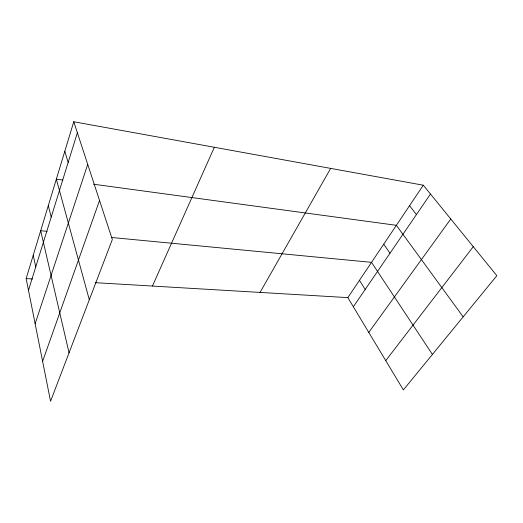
<?xml version="1.0" encoding="UTF-8"?>
<svg xmlns="http://www.w3.org/2000/svg" width="523" height="523" viewBox="0 0 523 523"><rect width="100%" height="100%" fill="white"/><g stroke="black" fill="none" stroke-linecap="round" stroke-linejoin="round"><path stroke-width="0.78" d="M73.769 121.754L112.327 239.527L50.554 401.246L26.15 278.582L73.769 121.754L423.303 185.207L496.85 275.693L403.37 389.923L347.847 297.62L95.278 282.675M28.484 290.324L77.371 132.75M35.139 323.75L87.72 164.366M42.611 361.315L99.54 200.466M152.435 286.055L214.345 147.277M260.049 292.422L330.667 168.393M347.847 297.62L423.303 185.207M353.345 306.759L430.488 194.046M368.774 332.412L450.767 219M385.745 360.628L473.269 246.679M26.15 278.582L32.563 278.962M47.122 231.323L40.689 230.708L69.049 352.822M111.523 237.481L371.526 262.343L432.41 354.431M62.806 180.043L56.34 179.16L89.315 299.771M93.525 184.214L396.382 225.315L463.175 316.84M409.568 205.67L416.426 214.587M383.712 244.189L389.981 253.224M359.458 280.321L365.198 289.435M64.813 151.252L68.153 162.45M48.306 205.611L51.202 217.104M33.23 255.257L35.741 266.939"/></g></svg>
